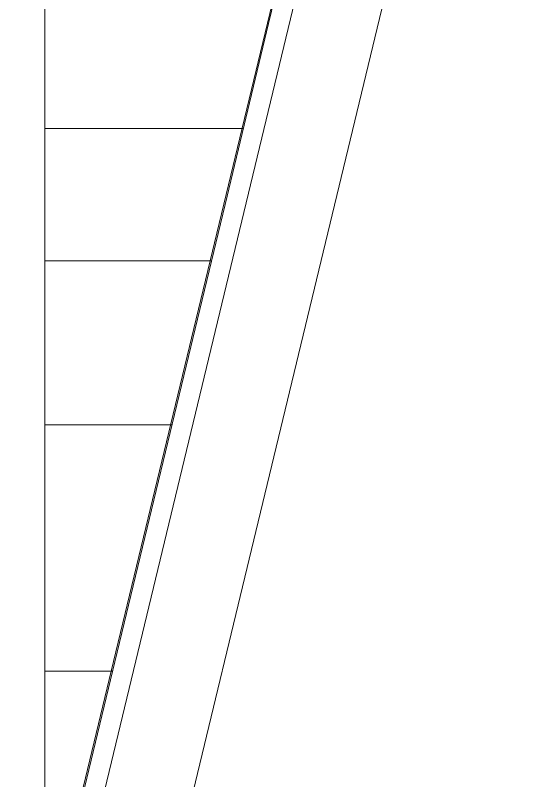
# Model space of a CAD drawing. Header units: metres. Extents: x 5205117 to 5948571, y 646915 to 1143748.
# Drawn here: x 5748570 to 5849929, y 873208 to 1026724 of the extents above; entities that cross this region are included whole.
import ezdxf

# ---------------------------------------------------------------- set-up
doc = ezdxf.new("R2010")
doc.units = ezdxf.units.M
doc.header["$MEASUREMENT"] = 0
doc.linetypes.add('CONTINOUS', pattern=[0])
doc.layers.add('A-Plot', color=7, linetype='CONTINOUS', lineweight=5)
doc.layers.add('PLOT', color=7, linetype='Continuous', lineweight=5)

msp = doc.modelspace()

# ---------------------------------------------------------------- linework, layer by layer
at = {"layer": 'A-Plot'}
for points in [[(5760693.2, 864587), (5768985.6, 898984.1), (5790635.1, 988788), (5799381, 1025066.6), (5808881, 1064473.4), (5815390.6, 1091475.8), (5822943.2, 1122804.5), (5771381.5, 1116963.9), (5773465.8, 1102088.9), (5771464.9, 1102301.8), (5732800.3, 1105330.4), (5732196.1, 1105428), (5699635.9, 1110685.7), (5670462.6, 1115457.6), (5664529.6, 1116428.1), (5638728.6, 1112526.4), (5637962.6, 1112410.6), (5635915.4, 1111549.9), (5633022.8, 1108076.9), (5617985, 1136896.8), (5582273.5, 1131894.1)], [(5760466.7, 864628.5), (5768762, 899038), (5790411.5, 988841.9), (5799157.4, 1025120.5), (5808657.4, 1064527.3), (5815167.1, 1091529.7), (5822642.6, 1122539), (5771642, 1116761.9), (5773734.5, 1101829), (5771443.7, 1102072.7), (5732772.9, 1105101.9), (5732159.5, 1105200.9), (5699599, 1110458.6), (5670425.4, 1115230.6), (5664528.2, 1116195.2), (5638763, 1112299), (5638025.3, 1112187.5), (5636056.2, 1111359.6), (5632978.6, 1107664.5), (5617856.1, 1136646.5), (5582298, 1131665.3)]]:
    msp.add_lwpolyline(points, dxfattribs=at)
at = {"layer": 'PLOT', "ltscale": 0.5}
for p, q in [((5754521.8, 1088093.1), (5754521.8, 868714.4)), ((5754521.8, 1003993.1), (5794298.6, 1003993.1)), ((5754521.8, 977493.1), (5787910.1, 977493.1)), ((5754521.8, 944593.1), (5779978.7, 944593.1)), ((5754521.8, 895194.8), (5768070, 895194.8))]:
    msp.add_line(p, q, dxfattribs=at)
for points in [[(5832127.1, 1143748.2), (5712352.7, 646915.2)], [(5849928.7, 1143748.2), (5730154.3, 646915.2)]]:
    msp.add_lwpolyline(points, dxfattribs=at)

doc.saveas('drawing.dxf')
